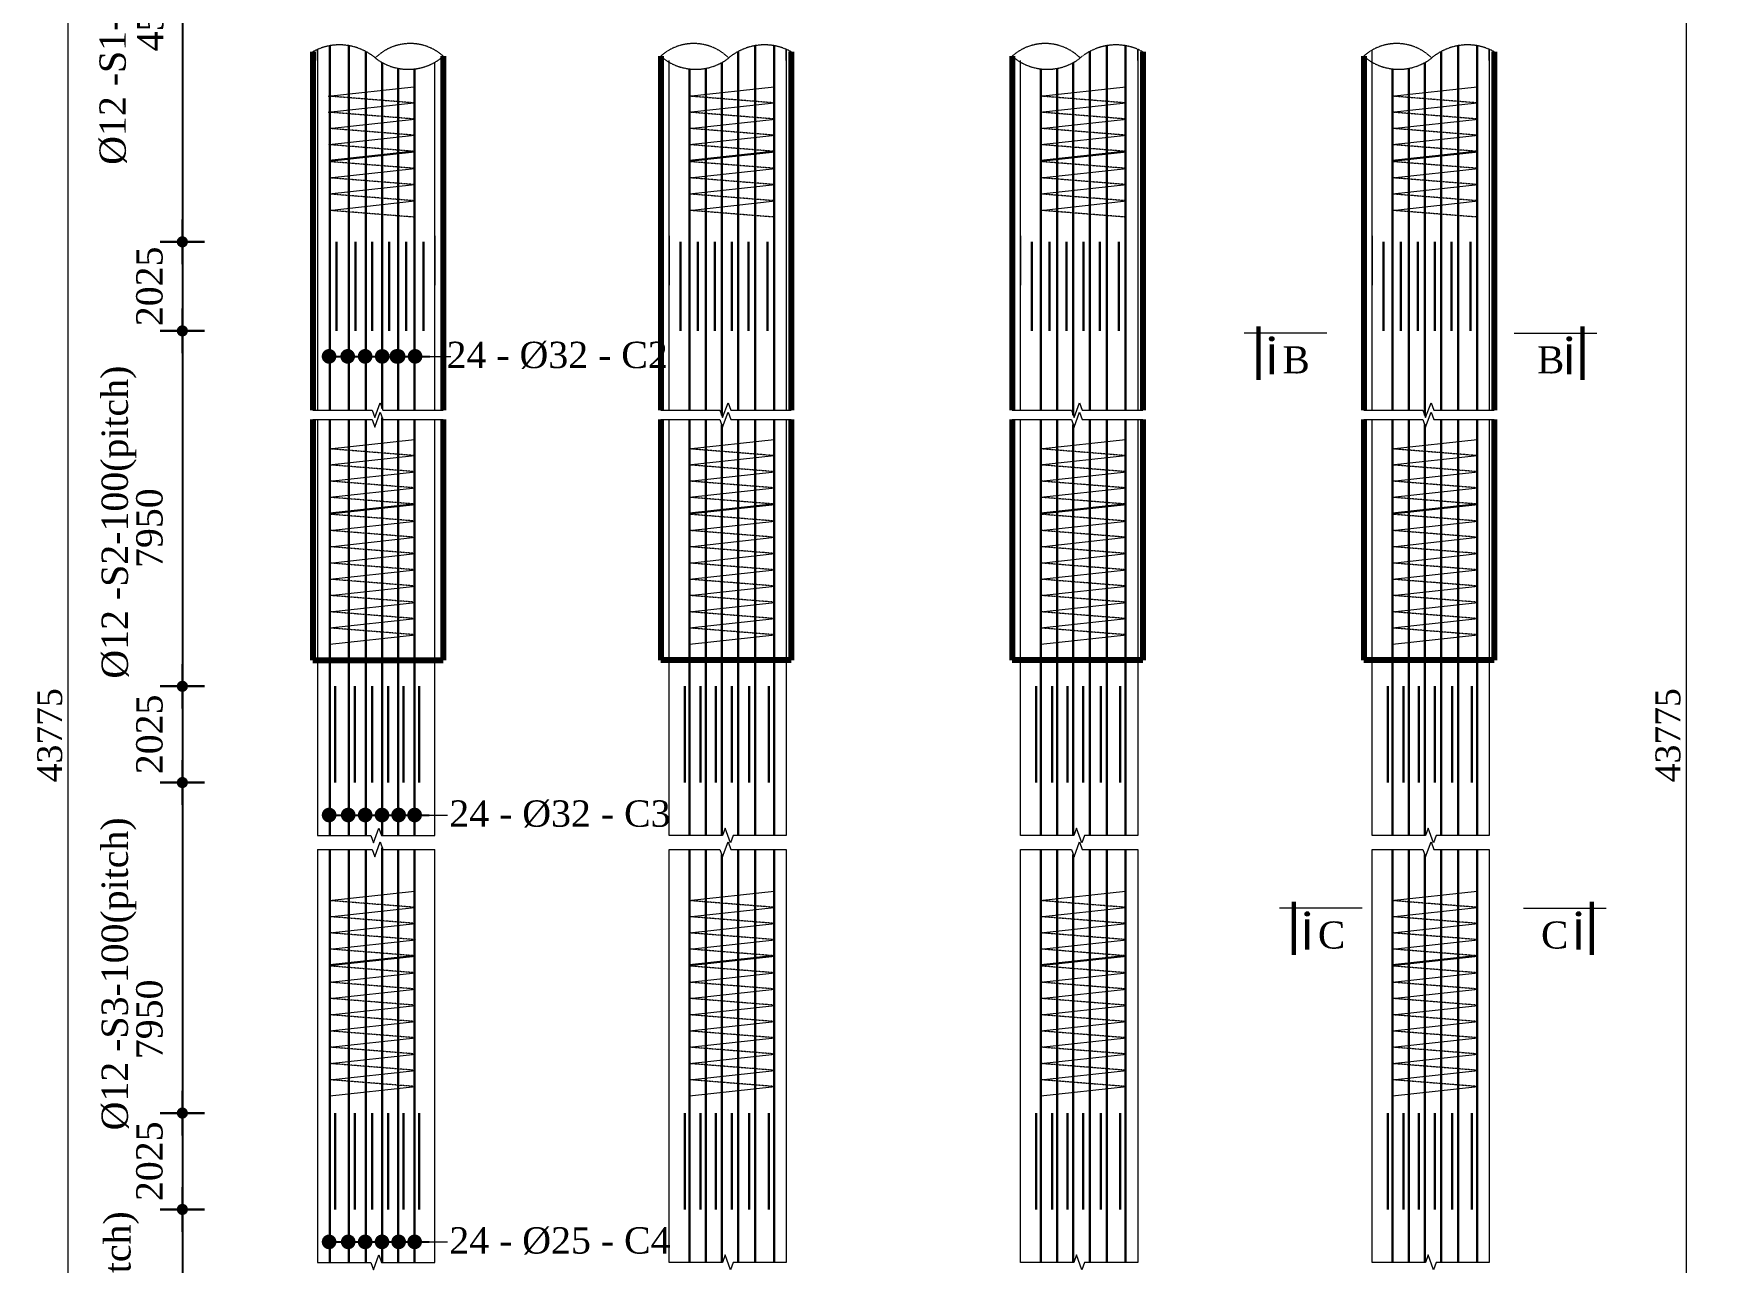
# Model space of a CAD drawing. Header units: millimetres. Extents: x -452357 to 35267, y 81803 to 461763.
# Drawn here: x -119434 to -108024, y 208038 to 216431 of the extents above; entities that cross this region are included whole.
import ezdxf

# ---------------------------------------------------------------- set-up
doc = ezdxf.new("R2010")
doc.units = ezdxf.units.MM
doc.header["$PDMODE"] = 2
doc.linetypes.add('DASHED', pattern=[0.75, 0.5, -0.25])
doc.linetypes.add('DASHEDX2', pattern=[38.1, 25.4, -12.7])
doc.layers.get('Defpoints').update_dxf_attribs({"lineweight": 13})
for name, color, linetype, lineweight in [('Binder', 136, 'Continuous', 15), ('dim', 96, 'Continuous', 25), ('Dimision', 96, 'Continuous', 18), ('hatch', 65, 'Continuous', 15), ('Hatching', 65, 'Continuous', 20), ('Pile', 11, 'Continuous', 15), ('Reinf.', 12, 'Continuous', 30), ('Text', 7, 'Continuous', 15)]:
    doc.layers.add(name, color=color, linetype=linetype, lineweight=lineweight)
doc.styles.get("Standard").update_dxf_attribs({"font": 'times.ttf'})
doc.dimstyles.new('ISO-25', dxfattribs={"dimtxt": 175, "dimasz": 100, "dimexe": 65, "dimexo": 115.625, "dimgap": 40, "dimtad": 1, "dimtoh": 1, "dimdec": 0, "dimtxsty": 'Standard', "dimblk": 'DOT', "dimcen": 300, "dimclrd": 256, "dimclre": 256, "dimclrt": 256, "dimadec": 0, "dimazin": 0, "dimtfac": 1, "dimtdec": 0, "dimtix": 1, "dimtmove": 0, "dimatfit": 3, "dimldrblk": 'DOT', "dimfxl": 75, "dimlwd": -1, "dimarcsym": 0})
doc.dimstyles.new('ISO-70', dxfattribs={"dimscale": 0, "dimtxt": 70, "dimasz": 0.75, "dimexe": 35, "dimexo": 35, "dimgap": 20, "dimtad": 1, "dimdec": 0, "dimlfac": -1, "dimzin": 1, "dimdsep": 46, "dimtxsty": 'Standard', "dimblk": 'DIM', "dimcen": 60, "dimclrd": 256, "dimclre": 256, "dimclrt": 256, "dimadec": 0, "dimazin": 0, "dimtfac": 1, "dimtdec": 0, "dimtix": 1, "dimtofl": 0, "dimtmove": 0, "dimatfit": 3, "dimldrblk": 'DOT', "dimfxl": 35, "dimfxlon": 1, "dimtolj": 1, "dimlwd": -1, "dimarcsym": 0})

# ---------------------------------------------------------------- blocks, each defined once
blk = doc.blocks.new('DIM')
at = {"layer": 'dim'}
for p, q in [((0, -101.4), (0, 101.4)), ((-101.4, 0), (101.4, 0))]:
    blk.add_line(p, q, dxfattribs=at)
at = {"layer": 'dim', "const_width": 25.4}
blk.add_lwpolyline([(-12.7, 0, 1), (12.7, 0, 1)], format="xyb", close=True, dxfattribs=at)
blk = doc.blocks.new('*D204')
at = {"layer": 'Defpoints', "color": 0, "ltscale": 30, "transparency": 16777216}
for p in [(-118265, 218199), (-118417, 215008), (-116922, 215008)]:
    blk.add_point(p, dxfattribs=at)
at = {"layer": 'dim', "lineweight": -2, "ltscale": 30, "transparency": 16777216}
for p, q in [((-118382, 218199), (-118452, 218199)), ((-118382, 215008), (-118452, 215008))]:
    blk.add_line(p, q, dxfattribs=at)
at = {"layer": 'dim', "ltscale": 30, "transparency": 16777216}
blk.add_line((-118417, 218197), (-118417, 215009), dxfattribs=at)
at = {"layer": 'dim', "ltscale": 30, "transparency": 16777216, "xscale": 1.5, "yscale": 1.5, "zscale": 1.5}
for p, rotation in [((-118417, 218199), 90), ((-118417, 215008), 270)]:
    blk.add_blockref('DIM', p, dxfattribs=dict(at, rotation=rotation))
at = {"layer": 'dim', "ltscale": 30, "transparency": 16777216, "insert": (-118635, 216581), "char_height": 160, "attachment_point": 5, "rotation": 90}
blk.add_mtext('\\A1;{\\H1.125x;4543}', dxfattribs=at)
blk = doc.blocks.new('_Dot')
at = {"color": 0, "linetype": 'ByBlock', "lineweight": -2}
blk.add_line((-0.5, 0), (-1, 0), dxfattribs=at)
at = {"color": 0, "linetype": 'ByBlock', "const_width": 0.5}
blk.add_lwpolyline([(-0.25, 0, 1), (0.25, 0, 1)], format="xyb", close=True, dxfattribs=at)
blk = doc.blocks.new('*D205')
at = {"layer": 'Defpoints', "color": 0, "ltscale": 30, "transparency": 16777216}
for p in [(-116922, 215008), (-118417, 214400), (-116895, 214400)]:
    blk.add_point(p, dxfattribs=at)
at = {"layer": 'dim', "lineweight": -2, "ltscale": 30, "transparency": 16777216}
for p, q in [((-118382, 215008), (-118452, 215008)), ((-118382, 214400), (-118452, 214400))]:
    blk.add_line(p, q, dxfattribs=at)
at = {"layer": 'dim', "ltscale": 30, "transparency": 16777216}
blk.add_line((-118417, 215006), (-118417, 214402), dxfattribs=at)
at = {"layer": 'dim', "ltscale": 30, "transparency": 16777216, "xscale": 1.5, "yscale": 1.5, "zscale": 1.5}
for p, rotation in [((-118417, 215008), 90), ((-118417, 214400), 270)]:
    blk.add_blockref('DIM', p, dxfattribs=dict(at, rotation=rotation))
at = {"layer": 'dim', "ltscale": 30, "transparency": 16777216, "insert": (-118641, 214704), "char_height": 160, "attachment_point": 5, "rotation": 90}
blk.add_mtext('\\A1;{\\H1.125x;2025}', dxfattribs=at)
blk = doc.blocks.new('*D206')
at = {"layer": 'Defpoints', "color": 0, "ltscale": 30, "transparency": 16777216}
for p in [(-118375, 214400), (-118417, 211973), (-116895, 211973)]:
    blk.add_point(p, dxfattribs=at)
at = {"layer": 'dim', "lineweight": -2, "ltscale": 30, "transparency": 16777216}
for p, q in [((-118410, 214400), (-118452, 214400)), ((-118382, 211973), (-118452, 211973))]:
    blk.add_line(p, q, dxfattribs=at)
at = {"layer": 'dim', "ltscale": 30, "transparency": 16777216}
blk.add_line((-118417, 214399), (-118417, 211975), dxfattribs=at)
at = {"layer": 'dim', "ltscale": 30, "transparency": 16777216, "xscale": 1.5, "yscale": 1.5, "zscale": 1.5}
for p, rotation in [((-118417, 214400), 90), ((-118417, 211973), 270)]:
    blk.add_blockref('DIM', p, dxfattribs=dict(at, rotation=rotation))
at = {"layer": 'dim', "ltscale": 30, "transparency": 16777216, "insert": (-118641, 213053), "char_height": 160, "attachment_point": 5, "rotation": 90}
blk.add_mtext('\\A1;{\\H1.125x;7950}', dxfattribs=at)
blk = doc.blocks.new('*D207')
at = {"layer": 'Defpoints', "color": 0, "ltscale": 30, "transparency": 16777216}
for p in [(-118389, 211973), (-118417, 211316), (-116895, 211316)]:
    blk.add_point(p, dxfattribs=at)
at = {"layer": 'dim', "lineweight": -2, "ltscale": 30, "transparency": 16777216}
for p, q in [((-118417, 211973), (-118452, 211973)), ((-118382, 211316), (-118452, 211316))]:
    blk.add_line(p, q, dxfattribs=at)
at = {"layer": 'dim', "ltscale": 30, "transparency": 16777216}
blk.add_line((-118417, 211972), (-118417, 211317), dxfattribs=at)
at = {"layer": 'dim', "ltscale": 30, "transparency": 16777216, "xscale": 1.5, "yscale": 1.5, "zscale": 1.5}
for p, rotation in [((-118417, 211973), 90), ((-118417, 211316), 270)]:
    blk.add_blockref('DIM', p, dxfattribs=dict(at, rotation=rotation))
at = {"layer": 'dim', "ltscale": 30, "transparency": 16777216, "insert": (-118641, 211645), "char_height": 160, "attachment_point": 5, "rotation": 90}
blk.add_mtext('\\A1;{\\H1.125x;2025}', dxfattribs=at)
blk = doc.blocks.new('*D284')
at = {"layer": 'Defpoints', "color": 0, "ltscale": 30, "transparency": 16777216}
for p in [(-118392, 208401), (-118417, 205983), (-116895, 205983)]:
    blk.add_point(p, dxfattribs=at)
at = {"layer": 'dim', "lineweight": -2, "ltscale": 30, "transparency": 16777216}
for p, q in [((-118417, 208401), (-118452, 208401)), ((-118382, 205983), (-118452, 205983))]:
    blk.add_line(p, q, dxfattribs=at)
at = {"layer": 'dim', "ltscale": 30, "transparency": 16777216}
blk.add_line((-118417, 208400), (-118417, 205984), dxfattribs=at)
at = {"layer": 'dim', "ltscale": 30, "transparency": 16777216, "xscale": 1.5, "yscale": 1.5, "zscale": 1.5}
for p, rotation in [((-118417, 208401), 90), ((-118417, 205983), 270)]:
    blk.add_blockref('DIM', p, dxfattribs=dict(at, rotation=rotation))
at = {"layer": 'dim', "ltscale": 30, "transparency": 16777216, "insert": (-118641, 207198), "char_height": 160, "attachment_point": 5, "rotation": 90}
blk.add_mtext('\\A1;{\\H1.125x;8400}', dxfattribs=at)
blk = doc.blocks.new('*D292')
at = {"layer": 'Defpoints', "color": 0, "ltscale": 30, "transparency": 16777216}
for p in [(-118265, 211316), (-118417, 209059), (-118265, 209059)]:
    blk.add_point(p, dxfattribs=at)
at = {"layer": 'dim', "lineweight": -2, "ltscale": 30, "transparency": 16777216}
for p, q in [((-118382, 211316), (-118452, 211316)), ((-118382, 209059), (-118452, 209059))]:
    blk.add_line(p, q, dxfattribs=at)
at = {"layer": 'dim', "ltscale": 30, "transparency": 16777216}
blk.add_line((-118417, 211314), (-118417, 209060), dxfattribs=at)
at = {"layer": 'dim', "ltscale": 30, "transparency": 16777216, "xscale": 1.5, "yscale": 1.5, "zscale": 1.5}
for p, rotation in [((-118417, 211316), 90), ((-118417, 209059), 270)]:
    blk.add_blockref('DIM', p, dxfattribs=dict(at, rotation=rotation))
at = {"layer": 'dim', "ltscale": 30, "transparency": 16777216, "insert": (-118641, 209699), "char_height": 160, "attachment_point": 5, "rotation": 90}
blk.add_mtext('\\A1;{\\H1.125x;7950}', dxfattribs=at)
blk = doc.blocks.new('*D293')
at = {"layer": 'Defpoints', "color": 0, "ltscale": 30, "transparency": 16777216}
for p in [(-118389, 209059), (-118417, 208401), (-116895, 208401)]:
    blk.add_point(p, dxfattribs=at)
at = {"layer": 'dim', "lineweight": -2, "ltscale": 30, "transparency": 16777216}
for p, q in [((-118417, 209059), (-118452, 209059)), ((-118382, 208401), (-118452, 208401))]:
    blk.add_line(p, q, dxfattribs=at)
at = {"layer": 'dim', "ltscale": 30, "transparency": 16777216}
blk.add_line((-118417, 209057), (-118417, 208403), dxfattribs=at)
at = {"layer": 'dim', "ltscale": 30, "transparency": 16777216, "xscale": 1.5, "yscale": 1.5, "zscale": 1.5}
for p, rotation in [((-118417, 209059), 90), ((-118417, 208401), 270)]:
    blk.add_blockref('DIM', p, dxfattribs=dict(at, rotation=rotation))
at = {"layer": 'dim', "ltscale": 30, "transparency": 16777216, "insert": (-118641, 208730), "char_height": 160, "attachment_point": 5, "rotation": 90}
blk.add_mtext('\\A1;{\\H1.125x;2025}', dxfattribs=at)
blk = doc.blocks.new('*D309')
at = {"layer": 'Defpoints', "color": 0, "ltscale": 3, "transparency": 16777216}
for p in [(-119196, 220500), (-118601, 220500), (-118265, 202777)]:
    blk.add_point(p, dxfattribs=at)
at = {"layer": 'Dimision', "lineweight": -2, "ltscale": 3, "transparency": 16777216}
for p, q in [((-118996, 220500), (-119396, 220500)), ((-118996, 202777), (-119396, 202777))]:
    blk.add_line(p, q, dxfattribs=at)
at = {"layer": 'Dimision', "ltscale": 3, "transparency": 16777216}
blk.add_line((-119196, 202877), (-119196, 220400), dxfattribs=at)
at = {"layer": 'Dimision', "ltscale": 3, "transparency": 16777216, "xscale": 100, "yscale": 100, "zscale": 100}
for p, rotation in [((-119196, 220500), 90), ((-119196, 202777), 270)]:
    blk.add_blockref('_Dot', p, dxfattribs=dict(at, rotation=rotation))
at = {"layer": 'Dimision', "ltscale": 3, "transparency": 16777216, "insert": (-119322, 211639), "char_height": 170, "attachment_point": 5, "rotation": 90}
blk.add_mtext('43775', dxfattribs=at)
blk = doc.blocks.new('*D313')
at = {"layer": 'Defpoints', "color": 0, "ltscale": 3, "transparency": 16777216}
for p in [(-108146, 220500), (-107552, 220500), (-107215, 202777)]:
    blk.add_point(p, dxfattribs=at)
at = {"layer": 'Dimision', "lineweight": -2, "ltscale": 3, "transparency": 16777216}
for p, q in [((-107946, 220500), (-108346, 220500)), ((-107946, 202777), (-108346, 202777))]:
    blk.add_line(p, q, dxfattribs=at)
at = {"layer": 'Dimision', "ltscale": 3, "transparency": 16777216}
blk.add_line((-108146, 202877), (-108146, 220400), dxfattribs=at)
at = {"layer": 'Dimision', "ltscale": 3, "transparency": 16777216, "xscale": 100, "yscale": 100, "zscale": 100}
for p, rotation in [((-108146, 220500), 90), ((-108146, 202777), 270)]:
    blk.add_blockref('_Dot', p, dxfattribs=dict(at, rotation=rotation))
at = {"layer": 'Dimision', "ltscale": 3, "transparency": 16777216, "insert": (-108273, 211639), "char_height": 170, "attachment_point": 5, "rotation": 90}
blk.add_mtext('43775', dxfattribs=at)

msp = doc.modelspace()

# ---------------------------------------------------------------- hatches: boundary and pattern name
at = {"layer": 'Text'}
for points in [[(-110978.9, 214330.9, -1), (-110978.9, 214360.5, -1)], [(-108947.8, 214330.9, 1), (-108947.8, 214360.5, 1)], [(-110736.8, 210403.8, -1), (-110736.8, 210433.4, -1)], [(-108884.2, 210403.8, 1), (-108884.2, 210433.4, 1)]]:
    msp.add_hatch(color=256, dxfattribs=at).paths.add_polyline_path(points)

# ---------------------------------------------------------------- linework, layer by layer
at = {"layer": 'Binder', "ltscale": 5}
for p, q in [((-117421.5, 216003.1), (-116836.9, 216067.1)), ((-114960.6, 216003.1), (-114376, 216067.1)), ((-112560.6, 216003.1), (-111976, 216067.1)), ((-110160.5, 216003.1), (-109575.9, 216067.1)), ((-117421.5, 215892.4), (-116836.9, 215956.5)), ((-114960.6, 215892.4), (-114376, 215956.5)), ((-112560.6, 215892.4), (-111976, 215956.5)), ((-110160.5, 215892.4), (-109575.9, 215956.5)), ((-117415.6, 215782.4), (-116831, 215846.4)), ((-114954.7, 215782.4), (-114370.1, 215846.4)), ((-112554.7, 215782.4), (-111970.1, 215846.4)), ((-110154.6, 215782.4), (-109570.1, 215846.4)), ((-117415.6, 215671.7), (-116831, 215735.8)), ((-114954.7, 215671.7), (-114370.1, 215735.8)), ((-112554.7, 215671.7), (-111970.1, 215735.8)), ((-110154.6, 215671.7), (-109570.1, 215735.8)), ((-117415.6, 215561.1), (-116831, 215625.1)), ((-114954.7, 215561.1), (-114370.1, 215625.1)), ((-112554.7, 215561.1), (-111970.1, 215625.1)), ((-110154.6, 215561.1), (-109570.1, 215625.1)), ((-117415.6, 215445.3), (-116831, 215509.4)), ((-114954.7, 215445.3), (-114370.1, 215509.4)), ((-112554.7, 215445.3), (-111970.1, 215509.4)), ((-110154.6, 215445.3), (-109570.1, 215509.4)), ((-117415.6, 215334.7), (-116831, 215398.7)), ((-114954.7, 215334.7), (-114370.1, 215398.7)), ((-112554.7, 215334.7), (-111970.1, 215398.7)), ((-110154.6, 215334.7), (-109570.1, 215398.7)), ((-117415.6, 215223), (-116831, 215287.1)), ((-114954.7, 215223), (-114370.1, 215287.1)), ((-112554.7, 215223), (-111970.1, 215287.1)), ((-110154.6, 215223), (-109570.1, 215287.1)), ((-117415.6, 213594.9), (-116831, 213659)), ((-114961.3, 213594.9), (-114376.7, 213659)), ((-112561.3, 213594.9), (-111976.7, 213659)), ((-110161.3, 213594.9), (-109576.7, 213659)), ((-117415.6, 213484.3), (-116831, 213548.3)), ((-114961.3, 213484.3), (-114376.7, 213548.3)), ((-112561.3, 213484.3), (-111976.7, 213548.3)), ((-110161.3, 213484.3), (-109576.7, 213548.3)), ((-117409.7, 213374.2), (-116825.1, 213438.3)), ((-114955.4, 213374.2), (-114370.8, 213438.3)), ((-112555.4, 213374.2), (-111970.8, 213438.3)), ((-110155.4, 213374.2), (-109570.8, 213438.3)), ((-117409.7, 213263.6), (-116825.1, 213327.6)), ((-114955.4, 213263.6), (-114370.8, 213327.6)), ((-112555.4, 213263.6), (-111970.8, 213327.6)), ((-110155.4, 213263.6), (-109570.8, 213327.6)), ((-117409.7, 213152.9), (-116825.1, 213217)), ((-114955.4, 213152.9), (-114370.8, 213217)), ((-112555.4, 213152.9), (-111970.8, 213217)), ((-110155.4, 213152.9), (-109570.8, 213217)), ((-117409.7, 213037.2), (-116825.1, 213101.2)), ((-114955.4, 213037.2), (-114370.8, 213101.2)), ((-112555.4, 213037.2), (-111970.8, 213101.2)), ((-110155.4, 213037.2), (-109570.8, 213101.2)), ((-117409.7, 212926.5), (-116825.1, 212990.6)), ((-114955.4, 212926.5), (-114370.8, 212990.6)), ((-112555.4, 212926.5), (-111970.8, 212990.6)), ((-110155.4, 212926.5), (-109570.8, 212990.6)), ((-117409.7, 212814.9), (-116825.1, 212878.9)), ((-114955.4, 212814.9), (-114370.8, 212878.9)), ((-112555.4, 212814.9), (-111970.8, 212878.9)), ((-110155.4, 212814.9), (-109570.8, 212878.9)), ((-117409.7, 212704.2), (-116825.1, 212768.3)), ((-114955.4, 212704.2), (-114370.8, 212768.3)), ((-112555.4, 212704.2), (-111970.8, 212768.3)), ((-110155.4, 212704.2), (-109570.8, 212768.3)), ((-117409.7, 212593.6), (-116825.1, 212657.6)), ((-114955.4, 212593.6), (-114370.8, 212657.6)), ((-112555.4, 212593.6), (-111970.8, 212657.6)), ((-110155.4, 212593.6), (-109570.8, 212657.6)), ((-117409.7, 212481.9), (-116825.1, 212546)), ((-114955.4, 212481.9), (-114370.8, 212546)), ((-112555.4, 212481.9), (-111970.8, 212546)), ((-110155.4, 212481.9), (-109570.8, 212546)), ((-117409.7, 212371.3), (-116825.1, 212435.3)), ((-114955.4, 212371.3), (-114370.8, 212435.3)), ((-112555.4, 212371.3), (-111970.8, 212435.3)), ((-110155.4, 212371.3), (-109570.8, 212435.3)), ((-117409.7, 212260.6), (-116825.1, 212324.7)), ((-114955.4, 212260.6), (-114370.8, 212324.7)), ((-112555.4, 212260.6), (-111970.8, 212324.7)), ((-110155.4, 212260.6), (-109570.8, 212324.7)), ((-117415.6, 210510.3), (-116831, 210574.3)), ((-114961.3, 210510.3), (-114376.7, 210574.3)), ((-112561.3, 210510.3), (-111976.7, 210574.3)), ((-110161.3, 210510.3), (-109576.7, 210574.3)), ((-117415.6, 210399.6), (-116831, 210463.7)), ((-114961.3, 210399.6), (-114376.7, 210463.7)), ((-112561.3, 210399.6), (-111976.7, 210463.7)), ((-110161.3, 210399.6), (-109576.7, 210463.7)), ((-117409.7, 210289.6), (-116825.1, 210353.7)), ((-114955.4, 210289.6), (-114370.8, 210353.7)), ((-112555.4, 210289.6), (-111970.8, 210353.7)), ((-110155.4, 210289.6), (-109570.8, 210353.7)), ((-117409.7, 210179), (-116825.1, 210243)), ((-114955.4, 210179), (-114370.8, 210243)), ((-112555.4, 210179), (-111970.8, 210243)), ((-110155.4, 210179), (-109570.8, 210243)), ((-117409.7, 210068.3), (-116825.1, 210132.4)), ((-114955.4, 210068.3), (-114370.8, 210132.4)), ((-112555.4, 210068.3), (-111970.8, 210132.4)), ((-110155.4, 210068.3), (-109570.8, 210132.4)), ((-117409.7, 209952.6), (-116825.1, 210016.6)), ((-114955.4, 209952.6), (-114370.8, 210016.6)), ((-112555.4, 209952.6), (-111970.8, 210016.6)), ((-110155.4, 209952.6), (-109570.8, 210016.6)), ((-117409.7, 209841.9), (-116825.1, 209906)), ((-114955.4, 209841.9), (-114370.8, 209906)), ((-112555.4, 209841.9), (-111970.8, 209906)), ((-110155.4, 209841.9), (-109570.8, 209906)), ((-117409.7, 209730.3), (-116825.1, 209794.3)), ((-114955.4, 209730.3), (-114370.8, 209794.3)), ((-112555.4, 209730.3), (-111970.8, 209794.3)), ((-110155.4, 209730.3), (-109570.8, 209794.3)), ((-117409.7, 209619.6), (-116825.1, 209683.7)), ((-114955.4, 209619.6), (-114370.8, 209683.7)), ((-112555.4, 209619.6), (-111970.8, 209683.7)), ((-110155.4, 209619.6), (-109570.8, 209683.7)), ((-117409.7, 209509), (-116825.1, 209573)), ((-114955.4, 209509), (-114370.8, 209573)), ((-112555.4, 209509), (-111970.8, 209573)), ((-110155.4, 209509), (-109570.8, 209573)), ((-117409.7, 209397.3), (-116825.1, 209461.4)), ((-114955.4, 209397.3), (-114370.8, 209461.4)), ((-112555.4, 209397.3), (-111970.8, 209461.4)), ((-110155.4, 209397.3), (-109570.8, 209461.4)), ((-117409.7, 209286.7), (-116825.1, 209350.7)), ((-114955.4, 209286.7), (-114370.8, 209350.7)), ((-112555.4, 209286.7), (-111970.8, 209350.7)), ((-110155.4, 209286.7), (-109570.8, 209350.7)), ((-117409.7, 209176), (-116825.1, 209240)), ((-114955.4, 209176), (-114370.8, 209240)), ((-112555.4, 209176), (-111970.8, 209240)), ((-110155.4, 209176), (-109570.8, 209240))]:
    msp.add_line(p, q, dxfattribs=at)
at = {"layer": 'Binder', "linetype": 'DASHEDX2', "ltscale": 0.007}
for p, q in [((-116836.9, 215956.5), (-117421.5, 216003.1)), ((-114376, 215956.5), (-114960.6, 216003.1)), ((-111976, 215956.5), (-112560.6, 216003.1)), ((-109575.9, 215956.5), (-110160.5, 216003.1)), ((-116831, 215846.4), (-117415.6, 215893.1)), ((-114370.1, 215846.4), (-114954.7, 215893.1)), ((-111970.1, 215846.4), (-112554.7, 215893.1)), ((-109570.1, 215846.4), (-110154.6, 215893.1)), ((-116831, 215735.8), (-117415.6, 215782.4)), ((-114370.1, 215735.8), (-114954.7, 215782.4)), ((-111970.1, 215735.8), (-112554.7, 215782.4)), ((-109570.1, 215735.8), (-110154.6, 215782.4)), ((-116831, 215625.1), (-117415.6, 215671.7)), ((-114370.1, 215625.1), (-114954.7, 215671.7)), ((-111970.1, 215625.1), (-112554.7, 215671.7)), ((-109570.1, 215625.1), (-110154.6, 215671.7)), ((-116831, 215509.4), (-117415.6, 215556)), ((-114370.1, 215509.4), (-114954.7, 215556)), ((-111970.1, 215509.4), (-112554.7, 215556)), ((-109570.1, 215509.4), (-110154.6, 215556)), ((-116831, 215398.7), (-117415.6, 215445.3)), ((-114370.1, 215398.7), (-114954.7, 215445.3)), ((-111970.1, 215398.7), (-112554.7, 215445.3)), ((-109570.1, 215398.7), (-110154.6, 215445.3)), ((-116831, 215288.1), (-117415.6, 215334.7)), ((-114370.1, 215288.1), (-114954.7, 215334.7)), ((-111970.1, 215288.1), (-112554.7, 215334.7)), ((-109570.1, 215288.1), (-110154.6, 215334.7)), ((-116831, 215176.4), (-117415.6, 215223)), ((-114370.1, 215176.4), (-114954.7, 215223)), ((-111970.1, 215176.4), (-112554.7, 215223)), ((-109570.1, 215176.4), (-110154.6, 215223)), ((-116831, 213548.3), (-117415.6, 213594.9)), ((-114376.7, 213548.3), (-114961.3, 213594.9)), ((-111976.7, 213548.3), (-112561.3, 213594.9)), ((-109576.7, 213548.3), (-110161.3, 213594.9)), ((-116825.1, 213438.3), (-117409.7, 213484.9)), ((-114370.8, 213438.3), (-114955.4, 213484.9)), ((-111970.8, 213438.3), (-112555.4, 213484.9)), ((-109570.8, 213438.3), (-110155.4, 213484.9)), ((-116825.1, 213327.6), (-117409.7, 213374.2)), ((-116825.1, 213217), (-117409.7, 213263.6)), ((-114370.8, 213327.6), (-114955.4, 213374.2)), ((-114370.8, 213217), (-114955.4, 213263.6)), ((-111970.8, 213327.6), (-112555.4, 213374.2)), ((-111970.8, 213217), (-112555.4, 213263.6)), ((-109570.8, 213327.6), (-110155.4, 213374.2)), ((-109570.8, 213217), (-110155.4, 213263.6)), ((-116825.1, 213101.2), (-117409.7, 213147.8)), ((-114370.8, 213101.2), (-114955.4, 213147.8)), ((-111970.8, 213101.2), (-112555.4, 213147.8)), ((-109570.8, 213101.2), (-110155.4, 213147.8)), ((-116825.1, 212990.6), (-117409.7, 213037.2)), ((-114370.8, 212990.6), (-114955.4, 213037.2)), ((-111970.8, 212990.6), (-112555.4, 213037.2)), ((-109570.8, 212990.6), (-110155.4, 213037.2)), ((-116825.1, 212879.9), (-117409.7, 212926.5)), ((-114370.8, 212879.9), (-114955.4, 212926.5)), ((-111970.8, 212879.9), (-112555.4, 212926.5)), ((-109570.8, 212879.9), (-110155.4, 212926.5)), ((-116825.1, 212768.3), (-117409.7, 212814.9)), ((-114370.8, 212768.3), (-114955.4, 212814.9)), ((-111970.8, 212768.3), (-112555.4, 212814.9)), ((-109570.8, 212768.3), (-110155.4, 212814.9)), ((-116825.1, 212657.6), (-117409.7, 212704.2)), ((-114370.8, 212657.6), (-114955.4, 212704.2)), ((-111970.8, 212657.6), (-112555.4, 212704.2)), ((-109570.8, 212657.6), (-110155.4, 212704.2)), ((-116825.1, 212547), (-117409.7, 212593.6)), ((-114370.8, 212547), (-114955.4, 212593.6)), ((-111970.8, 212547), (-112555.4, 212593.6)), ((-109570.8, 212547), (-110155.4, 212593.6)), ((-116825.1, 212435.3), (-117409.7, 212481.9)), ((-114370.8, 212435.3), (-114955.4, 212481.9)), ((-111970.8, 212435.3), (-112555.4, 212481.9)), ((-109570.8, 212435.3), (-110155.4, 212481.9)), ((-116825.1, 212324.7), (-117409.7, 212371.3)), ((-114370.8, 212324.7), (-114955.4, 212371.3)), ((-111970.8, 212324.7), (-112555.4, 212371.3)), ((-109570.8, 212324.7), (-110155.4, 212371.3)), ((-116831, 210463.7), (-117415.6, 210510.3)), ((-114376.7, 210463.7), (-114961.3, 210510.3)), ((-111976.7, 210463.7), (-112561.3, 210510.3)), ((-109576.7, 210463.7), (-110161.3, 210510.3)), ((-116825.1, 210353.7), (-117409.7, 210400.3)), ((-114370.8, 210353.7), (-114955.4, 210400.3)), ((-111970.8, 210353.7), (-112555.4, 210400.3)), ((-109570.8, 210353.7), (-110155.4, 210400.3)), ((-116825.1, 210243), (-117409.7, 210289.6)), ((-114370.8, 210243), (-114955.4, 210289.6)), ((-111970.8, 210243), (-112555.4, 210289.6)), ((-109570.8, 210243), (-110155.4, 210289.6)), ((-116825.1, 210132.4), (-117409.7, 210179)), ((-114370.8, 210132.4), (-114955.4, 210179)), ((-111970.8, 210132.4), (-112555.4, 210179)), ((-109570.8, 210132.4), (-110155.4, 210179)), ((-116825.1, 210016.6), (-117409.7, 210063.2)), ((-116825.1, 209906), (-117409.7, 209952.6)), ((-114370.8, 210016.6), (-114955.4, 210063.2)), ((-114370.8, 209906), (-114955.4, 209952.6)), ((-111970.8, 210016.6), (-112555.4, 210063.2)), ((-111970.8, 209906), (-112555.4, 209952.6)), ((-109570.8, 210016.6), (-110155.4, 210063.2)), ((-109570.8, 209906), (-110155.4, 209952.6)), ((-116825.1, 209795.3), (-117409.7, 209841.9)), ((-114370.8, 209795.3), (-114955.4, 209841.9)), ((-111970.8, 209795.3), (-112555.4, 209841.9)), ((-109570.8, 209795.3), (-110155.4, 209841.9)), ((-116825.1, 209683.7), (-117409.7, 209730.3)), ((-114370.8, 209683.7), (-114955.4, 209730.3)), ((-111970.8, 209683.7), (-112555.4, 209730.3)), ((-109570.8, 209683.7), (-110155.4, 209730.3)), ((-116825.1, 209573), (-117409.7, 209619.6)), ((-114370.8, 209573), (-114955.4, 209619.6)), ((-111970.8, 209573), (-112555.4, 209619.6)), ((-109570.8, 209573), (-110155.4, 209619.6)), ((-116825.1, 209462.3), (-117409.7, 209509)), ((-114370.8, 209462.3), (-114955.4, 209509)), ((-111970.8, 209462.3), (-112555.4, 209509)), ((-109570.8, 209462.3), (-110155.4, 209509)), ((-116825.1, 209350.7), (-117409.7, 209397.3)), ((-114370.8, 209350.7), (-114955.4, 209397.3)), ((-111970.8, 209350.7), (-112555.4, 209397.3)), ((-109570.8, 209350.7), (-110155.4, 209397.3)), ((-116825.1, 209240), (-117409.7, 209286.7)), ((-114370.8, 209240), (-114955.4, 209286.7)), ((-111970.8, 209240), (-112555.4, 209286.7)), ((-109570.8, 209240), (-110155.4, 209286.7))]:
    msp.add_line(p, q, dxfattribs=at)
at = {"layer": 'hatch', "lineweight": 80, "ltscale": 3}
for p, q in [((-117526.9, 216305.8), (-117526.9, 213859.2)), ((-116635.2, 216275.4), (-116635.2, 213859.2)), ((-115151.2, 216275.4), (-115151.2, 213859.2)), ((-114259.5, 216305.8), (-114259.5, 213859.2)), ((-112751.2, 216275.4), (-112751.2, 213859.2)), ((-111859.5, 216305.8), (-111859.5, 213859.2)), ((-110351.2, 216275.4), (-110351.2, 213859.2)), ((-109459.5, 216305.8), (-109459.5, 213859.2)), ((-117526.9, 213794.1), (-117526.9, 212152)), ((-116635.2, 213794.1), (-116635.2, 212152)), ((-115151.2, 213794.1), (-115151.2, 212152)), ((-114259.5, 213794.1), (-114259.5, 212152)), ((-112751.2, 213794.1), (-112751.2, 212152)), ((-111859.5, 213794.1), (-111859.5, 212152)), ((-110351.2, 213794.1), (-110351.2, 212152)), ((-109459.5, 213794.1), (-109459.5, 212152)), ((-117526.9, 212152), (-116635.2, 212152)), ((-114259.5, 212152), (-115151.2, 212152)), ((-111859.5, 212152), (-112751.2, 212152)), ((-109459.5, 212152), (-110351.2, 212152))]:
    msp.add_line(p, q, dxfattribs=at)
at = {"layer": 'Hatching', "ltscale": 3}
for p, q in [((-115093.2, 216234.4), (-115093.2, 216247.3)), ((-112693.2, 216234.4), (-112693.2, 216247.3)), ((-110293.2, 216234.4), (-110293.2, 216247.3)), ((-116693.2, 215049), (-116693.2, 214711.1)), ((-115093.2, 215049), (-115093.2, 214711.1)), ((-112693.2, 215049), (-112693.2, 214711.1)), ((-110293.2, 215049), (-110293.2, 214711.1))]:
    msp.add_line(p, q, dxfattribs=at)
for points in [[(-117493.2, 216322.3), (-117493.2, 213859.2)], [(-117493.2, 216247.3), (-117493.2, 216320.6)], [(-116693.2, 213859.2), (-116693.2, 216234.4)], [(-115093.2, 213859.2), (-115093.2, 216234.4)], [(-114293.2, 216322.3), (-114293.2, 213859.2)], [(-114293.2, 216247.3), (-114293.2, 216320.6)], [(-112693.2, 213859.2), (-112693.2, 216234.4)], [(-111893.2, 216322.3), (-111893.2, 213859.2)], [(-111893.2, 216247.3), (-111893.2, 216320.6)], [(-110293.2, 213859.2), (-110293.2, 216317.4)], [(-109493.2, 216322.3), (-109493.2, 213859.2)], [(-109493.2, 216247.3), (-109493.2, 216320.6)], [(-117526.9, 213859.2), (-117122.1, 213859.2), (-117103.6, 213808.5), (-117066.7, 213909.8), (-117048.3, 213859.2), (-116635.2, 213859.2)], [(-117526.9, 213794.1), (-117122.1, 213794.1), (-117103.6, 213743.5), (-117066.7, 213844.8), (-117048.3, 213794.1), (-116635.2, 213794.1)], [(-115151.2, 213859.2), (-114746.3, 213859.2), (-114727.9, 213808.5), (-114691, 213909.8), (-114672.6, 213859.2), (-114259.5, 213859.2)], [(-115151.2, 213794.1), (-114746.3, 213794.1), (-114727.9, 213743.5), (-114691, 213844.8), (-114672.6, 213794.1), (-114259.5, 213794.1)], [(-112751.2, 213859.2), (-112346.3, 213859.2), (-112327.9, 213808.5), (-112291, 213909.8), (-112272.6, 213859.2), (-111859.5, 213859.2)], [(-112751.2, 213794.1), (-112346.3, 213794.1), (-112327.9, 213743.5), (-112291, 213844.8), (-112272.6, 213794.1), (-111859.5, 213794.1)], [(-110351.2, 213859.2), (-109946.3, 213859.2), (-109927.9, 213808.5), (-109891, 213909.8), (-109872.6, 213859.2), (-109459.5, 213859.2)], [(-110351.2, 213794.1), (-109946.3, 213794.1), (-109927.9, 213743.5), (-109891, 213844.8), (-109872.6, 213794.1), (-109459.5, 213794.1)], [(-117493.2, 213794.1), (-117493.2, 212152)], [(-116693.2, 212152), (-116693.2, 213794.1)], [(-115093.2, 212152), (-115093.2, 213794.1)], [(-114293.2, 213794.1), (-114293.2, 212152)], [(-112693.2, 212152), (-112693.2, 213794.1)], [(-111893.2, 213794.1), (-111893.2, 212152)], [(-110293.2, 212152), (-110293.2, 213794.1)], [(-109493.2, 213794.1), (-109493.2, 212152)], [(-117493.2, 212152), (-117493.2, 210954.3)], [(-116693.2, 210954.3), (-116693.2, 212152)], [(-115093.2, 210954.3), (-115093.2, 212152)], [(-114293.2, 212152), (-114293.2, 210954.3)], [(-112693.2, 210954.3), (-112693.2, 212152)], [(-111893.2, 212152), (-111893.2, 210954.3)], [(-110293.2, 210954.3), (-110293.2, 212152)], [(-109493.2, 212152), (-109493.2, 210954.3)], [(-117493.2, 210954.3), (-117130.1, 210954.3), (-117111.6, 210903.6), (-117074.8, 211005), (-117056.3, 210954.3), (-116693.2, 210954.3)], [(-114293.2, 210954.3), (-114656.3, 210954.3), (-114674.8, 210903.6), (-114711.6, 211005), (-114730.1, 210954.3), (-115093.2, 210954.3)], [(-111893.2, 210954.3), (-112256.3, 210954.3), (-112274.8, 210903.6), (-112311.6, 211005), (-112330.1, 210954.3), (-112693.2, 210954.3)], [(-109493.2, 210954.3), (-109856.3, 210954.3), (-109874.8, 210903.6), (-109911.6, 211005), (-109930.1, 210954.3), (-110293.2, 210954.3)], [(-117493.2, 210859.5), (-117122.1, 210859.5), (-117103.6, 210808.9), (-117066.7, 210910.2), (-117048.3, 210859.5), (-116693.2, 210859.5)], [(-115093.2, 210859.5), (-114746.3, 210859.5), (-114727.9, 210808.9), (-114691, 210910.2), (-114672.6, 210859.5), (-114293.2, 210859.5)], [(-112693.2, 210859.5), (-112346.3, 210859.5), (-112327.9, 210808.9), (-112291, 210910.2), (-112272.6, 210859.5), (-111893.2, 210859.5)], [(-110293.2, 210859.5), (-109946.3, 210859.5), (-109927.9, 210808.9), (-109891, 210910.2), (-109872.6, 210859.5), (-109493.2, 210859.5)], [(-117493.2, 210859.5), (-117493.2, 209067.4)], [(-116693.2, 209067.4), (-116693.2, 210859.5)], [(-115093.2, 209067.4), (-115093.2, 210859.5)], [(-114293.2, 210859.5), (-114293.2, 209067.4)], [(-112693.2, 209067.4), (-112693.2, 210859.5)], [(-111893.2, 210859.5), (-111893.2, 209067.4)], [(-110293.2, 209067.4), (-110293.2, 210859.5)], [(-109493.2, 210859.5), (-109493.2, 209067.4)], [(-117493.2, 209067.4), (-117493.2, 208039.6)], [(-116693.2, 208039.6), (-116693.2, 209067.4)], [(-115093.2, 208039.6), (-115093.2, 209067.4)], [(-114293.2, 209067.4), (-114293.2, 208039.6)], [(-112693.2, 208039.6), (-112693.2, 209067.4)], [(-111893.2, 209067.4), (-111893.2, 208039.6)], [(-110293.2, 208039.6), (-110293.2, 209067.4)], [(-109493.2, 209067.4), (-109493.2, 208039.6)], [(-117493.2, 208039.6), (-117130.1, 208039.6), (-117111.6, 207988.9), (-117074.8, 208090.3), (-117056.3, 208039.6), (-116693.2, 208039.6)], [(-114293.2, 208039.6), (-114656.3, 208039.6), (-114674.8, 207988.9), (-114711.6, 208090.3), (-114730.1, 208039.6), (-115093.2, 208039.6)], [(-111893.2, 208039.6), (-112256.3, 208039.6), (-112274.8, 207988.9), (-112311.6, 208090.3), (-112330.1, 208039.6), (-112693.2, 208039.6)], [(-109493.2, 208039.6), (-109856.3, 208039.6), (-109874.8, 207988.9), (-109911.6, 208090.3), (-109930.1, 208039.6), (-110293.2, 208039.6)]]:
    msp.add_lwpolyline(points, dxfattribs=at)
at = {"layer": 'Pile', "linetype": 'DASHED', "ltscale": 5}
for points in [[(-117526.9, 216305.8, -0.310821), (-117099.8, 216263.4, 0.3574674), (-116635.2, 216275.4, 0.3980758), (-117099.8, 216263.4)], [(-114259.5, 216305.8, 0.310821), (-114686.6, 216263.4, -0.3574674), (-115151.2, 216275.4, -0.3980758), (-114686.6, 216263.4)], [(-111859.5, 216305.8, 0.310821), (-112286.6, 216263.4, -0.3574674), (-112751.2, 216275.4, -0.3980758), (-112286.6, 216263.4)], [(-109459.5, 216305.8, 0.310821), (-109886.6, 216263.4, -0.3574674), (-110351.2, 216275.4, -0.3980758), (-109886.6, 216263.4)]]:
    msp.add_lwpolyline(points, format="xyb", dxfattribs=at)
at = {"layer": 'Reinf.', "ltscale": 5}
for p, q in [((-117165, 213859.2), (-117165, 216307.8)), ((-117052.5, 213870.7), (-117052.5, 216232.2)), ((-114733.9, 213825.1), (-114733.9, 216232.2)), ((-114621.4, 213859.2), (-114621.4, 216307.8)), ((-112333.9, 213825.1), (-112333.9, 216232.2)), ((-112221.4, 213859.2), (-112221.4, 216307.8)), ((-109933.9, 213825.1), (-109933.9, 216232.2)), ((-109821.4, 213859.2), (-109821.4, 216307.8)), ((-117415.6, 215561.1), (-116831, 215625.1)), ((-114954.7, 215561.1), (-114370.1, 215625.1)), ((-112554.7, 215561.1), (-111970.1, 215625.1)), ((-110154.6, 215561.1), (-109570.1, 215625.1)), ((-117364.4, 214400.4), (-117364.4, 215007.7)), ((-117234.8, 214400.4), (-117234.8, 215007.7)), ((-117121.8, 214400.4), (-117121.8, 215007.7)), ((-117005.6, 214400.4), (-117005.6, 215007.7)), ((-116889.3, 214400.4), (-116889.3, 215007.7)), ((-116769.7, 214400.4), (-116769.7, 215007.7)), ((-115016.7, 214400.4), (-115016.7, 215007.7)), ((-114897.1, 214400.4), (-114897.1, 215007.7)), ((-114780.8, 214400.4), (-114780.8, 215007.7)), ((-114664.6, 214400.4), (-114664.6, 215007.7)), ((-114551.6, 214400.4), (-114551.6, 215007.7)), ((-114422, 214400.4), (-114422, 215007.7)), ((-112616.7, 214400.4), (-112616.7, 215007.7)), ((-112497.1, 214400.4), (-112497.1, 215007.7)), ((-112380.8, 214400.4), (-112380.8, 215007.7)), ((-112264.6, 214400.4), (-112264.6, 215007.7)), ((-112151.6, 214400.4), (-112151.6, 215007.7)), ((-112022, 214400.4), (-112022, 215007.7)), ((-110216.7, 214400.4), (-110216.7, 215007.7)), ((-110097.1, 214400.4), (-110097.1, 215007.7)), ((-109980.8, 214400.4), (-109980.8, 215007.7)), ((-109864.6, 214400.4), (-109864.6, 215007.7)), ((-109751.6, 214400.4), (-109751.6, 215007.7)), ((-109622, 214400.4), (-109622, 215007.7)), ((-117165, 212152), (-117165, 213794.1)), ((-117052.5, 212152), (-117052.5, 213805.6)), ((-114733.9, 212152), (-114733.9, 213760.1)), ((-114621.4, 212152), (-114621.4, 213794.1)), ((-112333.9, 212152), (-112333.9, 213760.1)), ((-112221.4, 212152), (-112221.4, 213794.1)), ((-109933.9, 212152), (-109933.9, 213760.1)), ((-109821.4, 212152), (-109821.4, 213794.1)), ((-117409.7, 213152.9), (-116825.1, 213217)), ((-114955.4, 213152.9), (-114370.8, 213217)), ((-112555.4, 213152.9), (-111970.8, 213217)), ((-110155.4, 213152.9), (-109570.8, 213217)), ((-117165, 210954.3), (-117165, 212152)), ((-117052.5, 210954.3), (-117052.5, 212152)), ((-117052.5, 211950.9), (-117052.5, 212152)), ((-114733.9, 210954.3), (-114733.9, 212152)), ((-114733.9, 211950.9), (-114733.9, 212152)), ((-114621.4, 210954.3), (-114621.4, 212152)), ((-112333.9, 210954.3), (-112333.9, 212152)), ((-112333.9, 211950.9), (-112333.9, 212152)), ((-112221.4, 210954.3), (-112221.4, 212152)), ((-109933.9, 210954.3), (-109933.9, 212152)), ((-109933.9, 211950.9), (-109933.9, 212152)), ((-109821.4, 210954.3), (-109821.4, 212152)), ((-117239.5, 211315.8), (-117239.5, 211973.3)), ((-117120.9, 211315.8), (-117120.9, 211973.3)), ((-117012.4, 211315.8), (-117012.4, 211973.3)), ((-116907.9, 211315.8), (-116907.9, 211973.3)), ((-114878.5, 211315.8), (-114878.5, 211973.3)), ((-114774, 211315.8), (-114774, 211973.3)), ((-114665.5, 211315.8), (-114665.5, 211973.3)), ((-114546.9, 211315.8), (-114546.9, 211973.3)), ((-112478.5, 211315.8), (-112478.5, 211973.3)), ((-112374, 211315.8), (-112374, 211973.3)), ((-112265.5, 211315.8), (-112265.5, 211973.3)), ((-112146.9, 211315.8), (-112146.9, 211973.3)), ((-110078.5, 211315.8), (-110078.5, 211973.3)), ((-109974, 211315.8), (-109974, 211973.3)), ((-109865.5, 211315.8), (-109865.5, 211973.3)), ((-109746.9, 211315.8), (-109746.9, 211973.3)), ((-117052.5, 209067.4), (-117052.5, 210871)), ((-117165, 209067.4), (-117165, 210859.5)), ((-114733.9, 209067.4), (-114733.9, 210825.5)), ((-114621.4, 209067.4), (-114621.4, 210859.5)), ((-112333.9, 209067.4), (-112333.9, 210825.5)), ((-112221.4, 209067.4), (-112221.4, 210859.5)), ((-109933.9, 209067.4), (-109933.9, 210825.5)), ((-109821.4, 209067.4), (-109821.4, 210859.5)), ((-117409.7, 210068.3), (-116825.1, 210132.4)), ((-114955.4, 210068.3), (-114370.8, 210132.4)), ((-112555.4, 210068.3), (-111970.8, 210132.4)), ((-110155.4, 210068.3), (-109570.8, 210132.4)), ((-117239.5, 208401.1), (-117239.5, 209058.6)), ((-117165, 208039.6), (-117165, 209067.4)), ((-117120.9, 208401.1), (-117120.9, 209058.6)), ((-117052.5, 208039.6), (-117052.5, 209067.4)), ((-117052.5, 209036.2), (-117052.5, 209067.4)), ((-117012.4, 208401.1), (-117012.4, 209058.6)), ((-116907.9, 208401.1), (-116907.9, 209058.6)), ((-114878.5, 208401.1), (-114878.5, 209058.6)), ((-114774, 208401.1), (-114774, 209058.6)), ((-114733.9, 208039.6), (-114733.9, 209067.4)), ((-114733.9, 209036.2), (-114733.9, 209067.4)), ((-114665.5, 208401.1), (-114665.5, 209058.6)), ((-114621.4, 208039.6), (-114621.4, 209067.4)), ((-114546.9, 208401.1), (-114546.9, 209058.6)), ((-112478.5, 208401.1), (-112478.5, 209058.6)), ((-112374, 208401.1), (-112374, 209058.6)), ((-112333.9, 208039.6), (-112333.9, 209067.4)), ((-112333.9, 209036.2), (-112333.9, 209067.4)), ((-112265.5, 208401.1), (-112265.5, 209058.6)), ((-112221.4, 208039.6), (-112221.4, 209067.4)), ((-112146.9, 208401.1), (-112146.9, 209058.6)), ((-110078.5, 208401.1), (-110078.5, 209058.6)), ((-109974, 208401.1), (-109974, 209058.6)), ((-109933.9, 208039.6), (-109933.9, 209067.4)), ((-109933.9, 209036.2), (-109933.9, 209067.4)), ((-109865.5, 208401.1), (-109865.5, 209058.6)), ((-109821.4, 208039.6), (-109821.4, 209067.4)), ((-109746.9, 208401.1), (-109746.9, 209058.6))]:
    msp.add_line(p, q, dxfattribs=at)
for points in [[(-117409.7, 213859.2), (-117409.7, 216347.1)], [(-117281.4, 213859.2), (-117281.4, 216347.6)], [(-114505, 213859.2), (-114505, 216347.6)], [(-114376.7, 213859.2), (-114376.7, 216347.1)], [(-112105, 213859.2), (-112105, 216347.6)], [(-111976.7, 213859.2), (-111976.7, 216347.1)], [(-109705, 213859.2), (-109705, 216347.6)], [(-109576.7, 213859.2), (-109576.7, 216347.1)], [(-116943.4, 213859.2), (-116943.4, 216192.7)], [(-116831, 213859.2), (-116831, 216188.9)], [(-114955.4, 215728.8), (-114955.4, 216188.9)], [(-114843, 213859.2), (-114843, 216192.7)], [(-112555.4, 215728.8), (-112555.4, 216188.9)], [(-112443, 213859.2), (-112443, 216192.7)], [(-110155.4, 215728.8), (-110155.4, 216188.9)], [(-110043, 213859.2), (-110043, 216192.7)], [(-114955.4, 213859.2), (-114955.4, 215730.1)], [(-112555.4, 213859.2), (-112555.4, 215730.1)], [(-110155.4, 213859.2), (-110155.4, 215730.1)], [(-116831, 214400.7), (-116831, 215007.7)], [(-114955.4, 214400.7), (-114955.4, 215007.7)], [(-112555.4, 214400.7), (-112555.4, 215007.7)], [(-110155.4, 214400.7), (-110155.4, 215007.7)], [(-117409.7, 212152), (-117409.7, 213794.1)], [(-117281.4, 212152), (-117281.4, 213794.1)], [(-116943.4, 212152), (-116943.4, 213794.1)], [(-116831, 212152), (-116831, 213794.1)], [(-114955.4, 212152), (-114955.4, 213794.1)], [(-114843, 212152), (-114843, 213794.1)], [(-114505, 212152), (-114505, 213794.1)], [(-114376.7, 212152), (-114376.7, 213794.1)], [(-112555.4, 212152), (-112555.4, 213794.1)], [(-112443, 212152), (-112443, 213794.1)], [(-112105, 212152), (-112105, 213794.1)], [(-111976.7, 212152), (-111976.7, 213794.1)], [(-110155.4, 212152), (-110155.4, 213794.1)], [(-110043, 212152), (-110043, 213794.1)], [(-109705, 212152), (-109705, 213794.1)], [(-109576.7, 212152), (-109576.7, 213794.1)], [(-117409.7, 210954.3), (-117409.7, 212152)], [(-117281.4, 210954.3), (-117281.4, 212152)], [(-116943.4, 210954.3), (-116943.4, 212152)], [(-116831, 210954.3), (-116831, 212152)], [(-114955.4, 210954.3), (-114955.4, 212152)], [(-114843, 210954.3), (-114843, 212152)], [(-114505, 210954.3), (-114505, 212152)], [(-114376.7, 210954.3), (-114376.7, 212152)], [(-112555.4, 210954.3), (-112555.4, 212152)], [(-112443, 210954.3), (-112443, 212152)], [(-112105, 210954.3), (-112105, 212152)], [(-111976.7, 210954.3), (-111976.7, 212152)], [(-110155.4, 210954.3), (-110155.4, 212152)], [(-110043, 210954.3), (-110043, 212152)], [(-109705, 210954.3), (-109705, 212152)], [(-109576.7, 210954.3), (-109576.7, 212152)], [(-117372.8, 211315.8), (-117372.8, 211973.3)], [(-116800.1, 211315.8), (-116800.1, 211973.3)], [(-114986.3, 211315.8), (-114986.3, 211973.3)], [(-114413.6, 211315.8), (-114413.6, 211973.3)], [(-112586.3, 211315.8), (-112586.3, 211973.3)], [(-112013.6, 211315.8), (-112013.6, 211973.3)], [(-110186.3, 211315.8), (-110186.3, 211973.3)], [(-109613.6, 211315.8), (-109613.6, 211973.3)], [(-117409.7, 209067.4), (-117409.7, 210859.5)], [(-117281.4, 209067.4), (-117281.4, 210859.5)], [(-116943.4, 209067.4), (-116943.4, 210859.5)], [(-116831, 209067.4), (-116831, 210859.5)], [(-114955.4, 209067.4), (-114955.4, 210859.5)], [(-114843, 209067.4), (-114843, 210859.5)], [(-114505, 209067.4), (-114505, 210859.5)], [(-114376.7, 209067.4), (-114376.7, 210859.5)], [(-112555.4, 209067.4), (-112555.4, 210859.5)], [(-112443, 209067.4), (-112443, 210859.5)], [(-112105, 209067.4), (-112105, 210859.5)], [(-111976.7, 209067.4), (-111976.7, 210859.5)], [(-110155.4, 209067.4), (-110155.4, 210859.5)], [(-110043, 209067.4), (-110043, 210859.5)], [(-109705, 209067.4), (-109705, 210859.5)], [(-109576.7, 209067.4), (-109576.7, 210859.5)], [(-117409.7, 208039.6), (-117409.7, 209067.4)], [(-117372.8, 208401.1), (-117372.8, 209058.6)], [(-117281.4, 208039.6), (-117281.4, 209067.4)], [(-116943.4, 208039.6), (-116943.4, 209067.4)], [(-116831, 208039.6), (-116831, 209067.4)], [(-116800.1, 208401.1), (-116800.1, 209058.6)], [(-114986.3, 208401.1), (-114986.3, 209058.6)], [(-114955.4, 208039.6), (-114955.4, 209067.4)], [(-114843, 208039.6), (-114843, 209067.4)], [(-114505, 208039.6), (-114505, 209067.4)], [(-114413.6, 208401.1), (-114413.6, 209058.6)], [(-114376.7, 208039.6), (-114376.7, 209067.4)], [(-112586.3, 208401.1), (-112586.3, 209058.6)], [(-112555.4, 208039.6), (-112555.4, 209067.4)], [(-112443, 208039.6), (-112443, 209067.4)], [(-112105, 208039.6), (-112105, 209067.4)], [(-112013.6, 208401.1), (-112013.6, 209058.6)], [(-111976.7, 208039.6), (-111976.7, 209067.4)], [(-110186.3, 208401.1), (-110186.3, 209058.6)], [(-110155.4, 208039.6), (-110155.4, 209067.4)], [(-110043, 208039.6), (-110043, 209067.4)], [(-109705, 208039.6), (-109705, 209067.4)], [(-109613.6, 208401.1), (-109613.6, 209058.6)], [(-109576.7, 208039.6), (-109576.7, 209067.4)]]:
    msp.add_lwpolyline(points, dxfattribs=at)
at = {"layer": 'Text'}
for p, q in [((-110603.3, 214385.4), (-111167.7, 214385.4)), ((-109323.4, 214385.4), (-108759, 214385.4)), ((-110361.2, 210458.3), (-110925.6, 210458.3)), ((-109259.8, 210458.3), (-108695.4, 210458.3))]:
    msp.add_line(p, q, dxfattribs=at)
at = {"layer": 'Text', "const_width": 29.6}
for points in [[(-111069.8, 214430.7), (-111069.8, 214065.7)], [(-108856.9, 214430.7), (-108856.9, 214065.7)], [(-110978.9, 214308.2), (-110978.9, 214102.3)], [(-108947.8, 214308.2), (-108947.8, 214102.3)], [(-110827.7, 210503.6), (-110827.7, 210138.6)], [(-108793.3, 210503.6), (-108793.3, 210138.6)], [(-110736.8, 210381), (-110736.8, 210175.2)], [(-108884.2, 210381), (-108884.2, 210175.2)]]:
    msp.add_lwpolyline(points, dxfattribs=at)
at = {"layer": 'Text'}
for centre in [(-110978.9, 214345.7), (-108947.8, 214345.7), (-110736.8, 210418.6), (-108884.2, 210418.6)]:
    msp.add_circle(centre, 14.8, dxfattribs=at)

# ---------------------------------------------------------------- texts
at = {"layer": 'dim', "ltscale": 30, "char_height": 180, "attachment_point": 5, "rotation": 90}
for s, insert in [('%%C12 -S1-75 (pitch)', (-118864.1, 216568.7)), ('%%C12 -S2-100(pitch)', (-118849.6, 213094.1)), ('%%C12 -S3-100(pitch)', (-118849.6, 210009.5)), ('%%C12 -S4-125 (pitch)', (-118831.7, 207285.8))]:
    msp.add_mtext(s, dxfattribs=dict(at, insert=insert))
at = {"layer": 'Text'}
for s, height, p in [('24 - %%C32 - C2', 180, (-116613, 214146)), ('B', 184.9, (-110905.4, 214109.7)), ('B', 184.9, (-109167.8, 214109.7)), ('24 - %%C32 - C3', 180, (-116594.2, 211014.3)), ('C', 184.9, (-110663.3, 210182.6)), ('C', 184.9, (-109140.2, 210182.6)), ('24 - %%C25 - C4', 180, (-116594.2, 208099.6))]:
    msp.add_text(s, height=height, dxfattribs=at).set_placement(p)

# ---------------------------------------------------------------- dimensions: what is measured, and where the dimension line sits
at = {"layer": 'dim', "ltscale": 30}
for base, p1, p2, text, picture, middle in [((-118416.9, 215007.7), (-118264.8, 218198.7), (-116922.3, 215007.7), '{\\H1.125x;4543}', '*D204', (-118635.3, 216580.8)), ((-118416.9, 214400.4), (-116922.3, 215007.7), (-116895.2, 214400.4), '{\\H1.125x;2025}', '*D205', (-118641, 214704)), ((-118416.9, 211973.3), (-118374.5, 214400.4), (-116895.2, 211973.3), '{\\H1.125x;7950}', '*D206', (-118641, 213052.6)), ((-118416.9, 211315.8), (-118388.7, 211973.3), (-116895.2, 211315.8), '{\\H1.125x;2025}', '*D207', (-118641, 211644.6)), ((-118416.9, 209058.6), (-118264.8, 211315.8), (-118264.8, 209058.6), '{\\H1.125x;7950}', '*D292', (-118641, 209699.3)), ((-118416.9, 208401.1), (-118388.7, 209058.6), (-116895.2, 208401.1), '{\\H1.125x;2025}', '*D293', (-118641, 208729.8)), ((-118416.9, 205982.7), (-118391.9, 208401.1), (-116895.2, 205982.7), '{\\H1.125x;8400}', '*D284', (-118641, 207197.7))]:
    dim = msp.add_linear_dim(base=base, p1=p1, p2=p2, angle=90, text=text, dimstyle='ISO-70', override={"dimscale": 1, "dimtxt": 160, "dimasz": 1.5, "dimtmove": 2}, dxfattribs=at)
    dim.commit()
    dim.dimension.update_dxf_attribs({"geometry": picture, "text_midpoint": middle, "dimtype": 160})
at = {"layer": 'Dimision', "ltscale": 3}
for base, p1, p2, picture, middle in [((-119195.7, 220500.3), (-118264.8, 202776.9), (-118601.5, 220500.3), '*D309', (-119195.7, 211638.6)), ((-108145.8, 220500.3), (-107214.9, 202776.9), (-107551.6, 220500.3), '*D313', (-108145.8, 211638.6))]:
    dim = msp.add_linear_dim(base=base, p1=p1, p2=p2, angle=90, text='43775', dimstyle='ISO-25', override={"dimtxt": 170, "dimexe": 200, "dimfxl": 200, "dimfxlon": 1}, dxfattribs=at)
    dim.commit()
    dim.dimension.update_dxf_attribs({"geometry": picture, "text_midpoint": middle, "dimtype": 160})

# ---------------------------------------------------------------- leaders
at = {"layer": 'Dimision', "ltscale": 5}
for points, override in [([(-117415.4, 214226), (-116672.4, 214226)], {"dimasz": 100, "dimtad": 0}), ([(-117288.2, 214226), (-116647, 214226)], {"dimtad": 0}), ([(-117169.2, 214226), (-116663.7, 214226)], {"dimtad": 0}), ([(-117052.6, 214226), (-116682.9, 214226)], {"dimtad": 0}), ([(-116952.8, 214226), (-116583.1, 214226)], {"dimtad": 0}), ([(-116943.6, 214226), (-116583.1, 214226)], {"dimtad": 0}), ([(-116828.1, 214226), (-116583.1, 214226)], {"dimtad": 0}), ([(-116828.1, 214226), (-116583.1, 214226)], {"dimtad": 0}), ([(-117415.1, 211094.2), (-116672.1, 211094.2)], {"dimasz": 100, "dimtad": 0}), ([(-117284.6, 211094.2), (-116643.4, 211094.2)], {"dimtad": 0}), ([(-117168.8, 211094.2), (-116663.4, 211094.2)], {"dimtad": 0}), ([(-117053.9, 211094.2), (-116684.2, 211094.2)], {"dimtad": 0}), ([(-116940.2, 211094.2), (-116605.8, 211094.2)], {"dimtad": 0}), ([(-116940.2, 211094.2), (-116605.8, 211094.2)], {"dimtad": 0}), ([(-116831, 211094.2), (-116605.8, 211094.2)], {"dimtad": 0}), ([(-117415.1, 208179.5), (-116672.1, 208179.5)], {"dimasz": 100, "dimtad": 0}), ([(-117284.6, 208179.5), (-116643.4, 208179.5)], {"dimtad": 0}), ([(-117168.8, 208179.5), (-116663.4, 208179.5)], {"dimtad": 0}), ([(-117053.9, 208179.5), (-116684.2, 208179.5)], {"dimtad": 0}), ([(-116940.2, 208179.5), (-116605.8, 208179.5)], {"dimtad": 0}), ([(-116940.2, 208179.5), (-116605.8, 208179.5)], {"dimtad": 0}), ([(-116831, 208179.5), (-116605.8, 208179.5)], {"dimtad": 0})]:
    msp.add_leader(points, dimstyle='ISO-25', override=override, dxfattribs=at)

doc.saveas('drawing.dxf')
